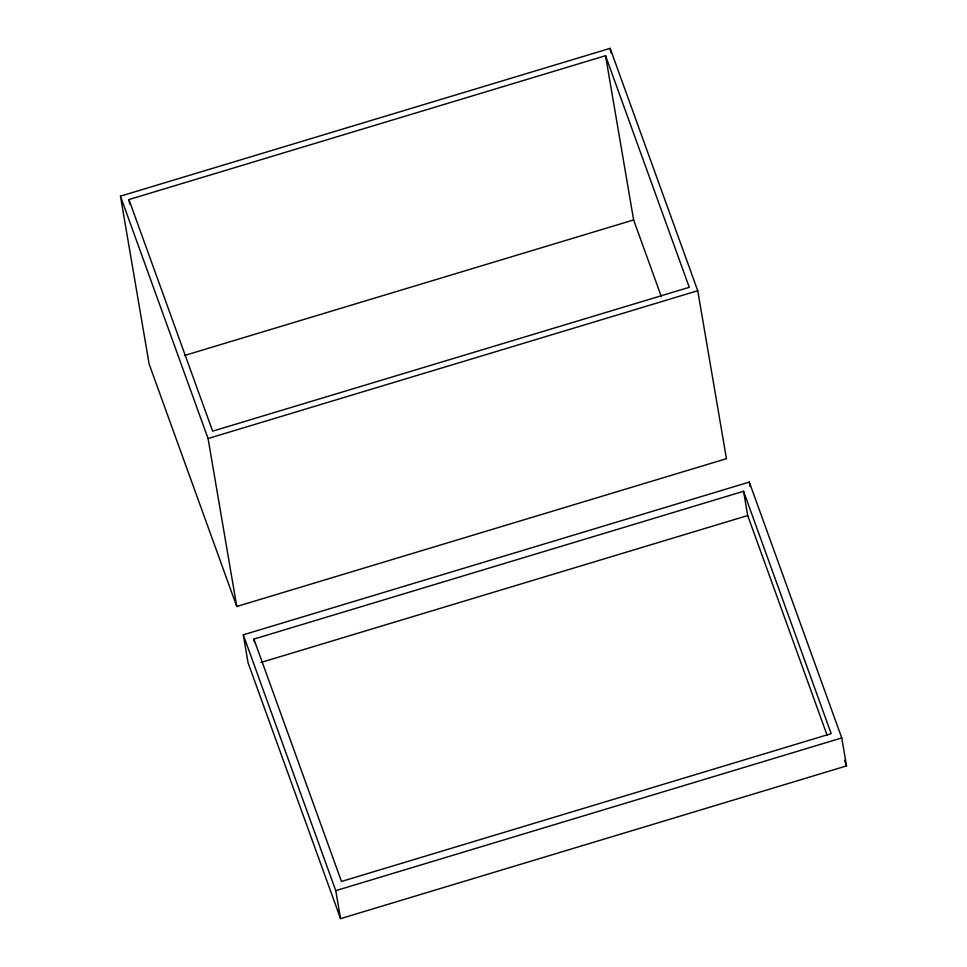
<?xml version="1.0" encoding="UTF-8"?>
<svg xmlns="http://www.w3.org/2000/svg" width="967" height="967" viewBox="0 0 967 967"><rect width="100%" height="100%" fill="white"/><g stroke="black" fill="none" stroke-linecap="round" stroke-linejoin="round"><path stroke-width="1.45" d="M120.452 196.156L610.129 48.35L697.739 290.716L726.447 458.684L236.77 606.49L149.16 364.124L120.452 196.156L208.062 438.522L236.77 606.49M128.925 199.565L605.547 55.711L689.266 287.308L212.643 431.161L128.925 199.565L129.687 204.013M184.443 355.518L633.627 219.944L605.547 55.711M208.062 438.522L697.739 290.716M243.285 634.823L749.292 482.086L841.761 737.93L846.548 765.924L340.541 918.65L248.072 662.818L243.285 634.823L335.767 890.655L340.541 918.65M253.886 639.09L743.563 491.284L831.173 733.651L341.484 881.457L253.886 639.09L254.369 641.943M260.921 662.48L747.709 515.544L743.563 491.284M335.767 890.655L841.761 737.93M844.505 760.267L846.548 765.924M747.709 515.544L827.111 735.246M633.627 219.944L661.355 296.676M749.292 482.086L750.041 486.51M610.129 48.35L610.89 52.81"/></g></svg>
